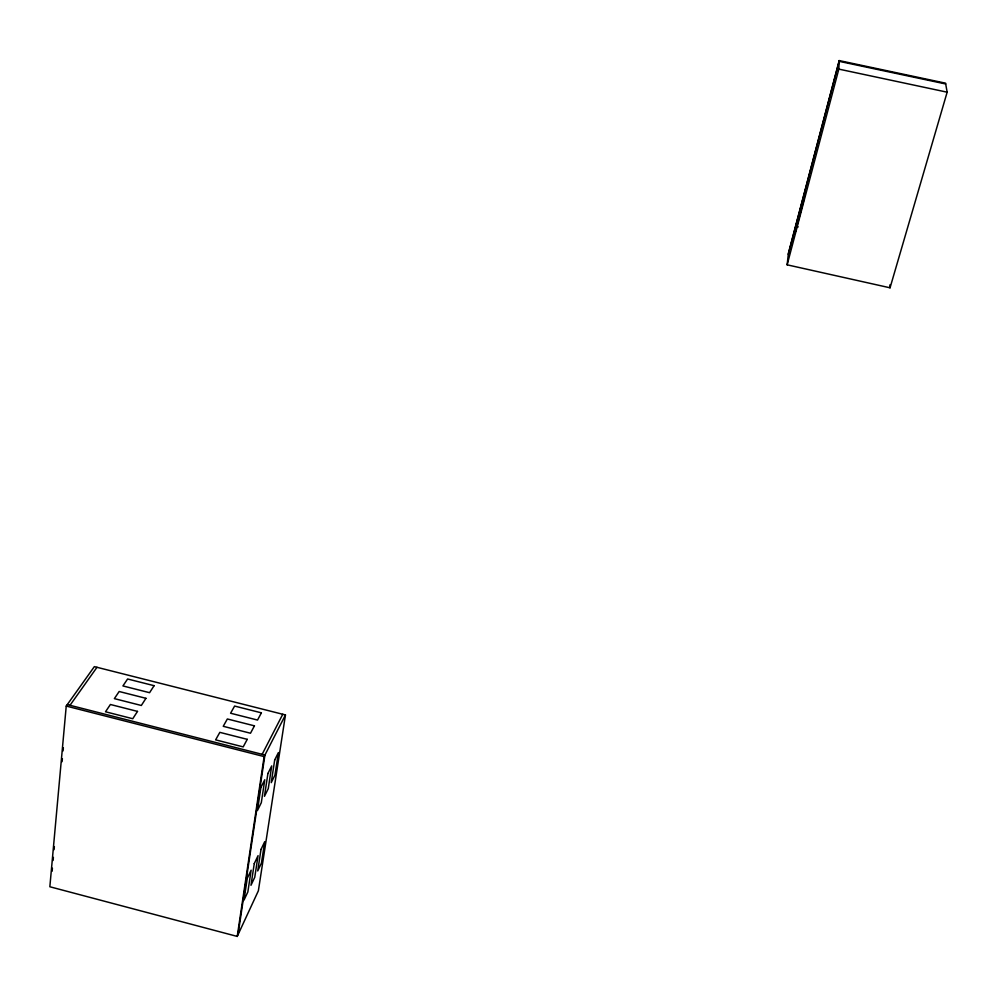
<?xml version="1.0" encoding="UTF-8"?>
<svg xmlns="http://www.w3.org/2000/svg" width="997" height="997" viewBox="0 0 997 997"><rect width="100%" height="100%" fill="white"/><g stroke="black" fill="none" stroke-linecap="round" stroke-linejoin="round"><path stroke-width="1.5" d="M787.156 264.828L838.826 69.117L839.187 60.58L945.555 83.175L947.15 92.185L890.047 287.809L787.156 264.828L788.39 253.325L839.187 60.58M66.238 706.063L49.85 886.757L237.224 936.42L258.373 890.782L285.454 714.949L94.354 666.632L66.238 706.063L264.143 756.586L285.454 714.949M52.118 871.266L52.405 868.175M53.103 860.461L53.389 857.37M54.087 849.656L54.361 846.578M62.088 761.696L62.375 758.617M63.073 750.903L63.347 747.812M795.98 226.394L795.469 231.429L804.193 198.366L804.641 193.555L795.98 226.394L798.236 226.905M237.224 936.42L264.143 756.586M238.009 934.737L264.928 755.041L67.285 704.605M788.278 254.36L839.162 61.34L945.704 83.972M262.149 754.33L282.762 714.263M70.002 705.303L96.983 667.305M838.826 69.117L947.15 92.185M889.91 284.83L890.047 287.809M247.268 878.295L243.991 900.129L247.854 891.916L251.144 870.169L247.268 878.295M260.89 787.493L257.438 810.536L261.314 802.672L264.778 779.741L260.89 787.493M254.26 863.614L250.982 885.286L254.758 877.26L258.049 855.663L254.26 863.614M267.919 773.473L264.454 796.341L268.255 788.664L271.72 765.895L267.919 773.473M261.015 849.432L257.725 870.954L261.426 863.115L264.716 841.667L261.015 849.432M274.698 759.951L271.234 782.645L274.935 775.143L278.412 752.548L274.698 759.951M247.244 739.338L243.193 746.89L215.626 739.861L219.839 732.359L247.244 739.338M254.447 725.841L250.496 733.231L223.241 726.302L227.353 718.974L254.447 725.841M261.388 712.843L257.538 720.058L230.581 713.229L234.607 706.063L261.388 712.843M137.499 711.397L132.763 718.725L105.508 711.771L110.405 704.493L137.499 711.397M145.948 698.311L141.325 705.477L114.368 698.623L119.166 691.507L145.948 698.311M154.099 685.687L149.575 692.691L122.918 685.936L127.604 678.994L154.099 685.687"/></g></svg>
